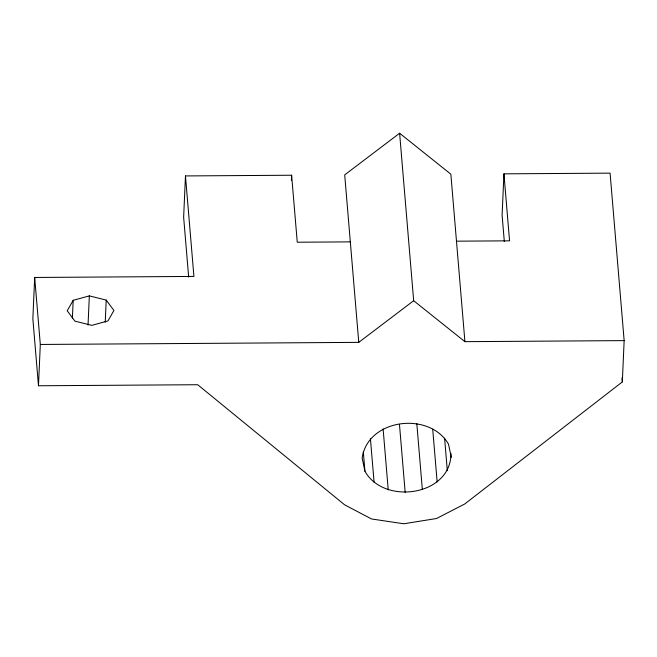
<?xml version="1.0" encoding="UTF-8"?>
<svg xmlns="http://www.w3.org/2000/svg" width="657" height="657" viewBox="0 0 657 657"><rect width="100%" height="100%" fill="white"/><g stroke="black" fill="none" stroke-linecap="round" stroke-linejoin="round"><path stroke-width="0.99" d="M350.329 241.875L297.251 242.228L291.626 175.238L185.471 175.936L193.914 276.425L34.681 277.468L32.85 318.776L38.476 385.766L197.708 384.723L344.588 504.806L371.509 518.956L403.784 523.769L436.503 518.521L464.688 504.018L622.319 381.922L624.15 340.613L610.09 173.144L503.935 173.842L502.104 215.151L504.321 241.538M38.476 385.766L40.307 344.457L34.681 277.468M72.377 318.44L73.182 300.298L89.336 295.88L106.212 300.085L113.924 310.457L107.962 320.928L91.808 325.355L74.931 321.142L67.219 310.769L73.182 300.298M88.038 325.092L89.336 295.88M105.227 322.25L106.212 300.085M185.471 175.936L183.64 217.245L188.674 277.131M291.404 180.273L291.626 175.238M451.302 457.387L448.493 444.124C429.456 411.126 367.92 418.542 362.13 457.97L364.931 471.225C384.058 505.578 451.359 495.739 450.957 453.322M624.15 340.613L464.918 341.665L450.858 174.187L399.612 133.231L344.703 174.885L358.763 342.363L40.307 344.457M358.763 342.363L413.672 300.709L399.612 133.231M456.484 241.176L509.561 240.832L503.935 173.842M413.672 300.709L464.918 341.665M621.974 377.865L622.319 381.922M444.592 438.203L447.318 470.683M432.717 429.226L437.151 482.008M416.817 423.65L422.352 489.621M399.464 424.373L405.172 492.372M383.113 428.947L388.23 489.843M370.433 438.777L374.104 482.419M363.313 451.942L364.931 471.225"/></g></svg>
